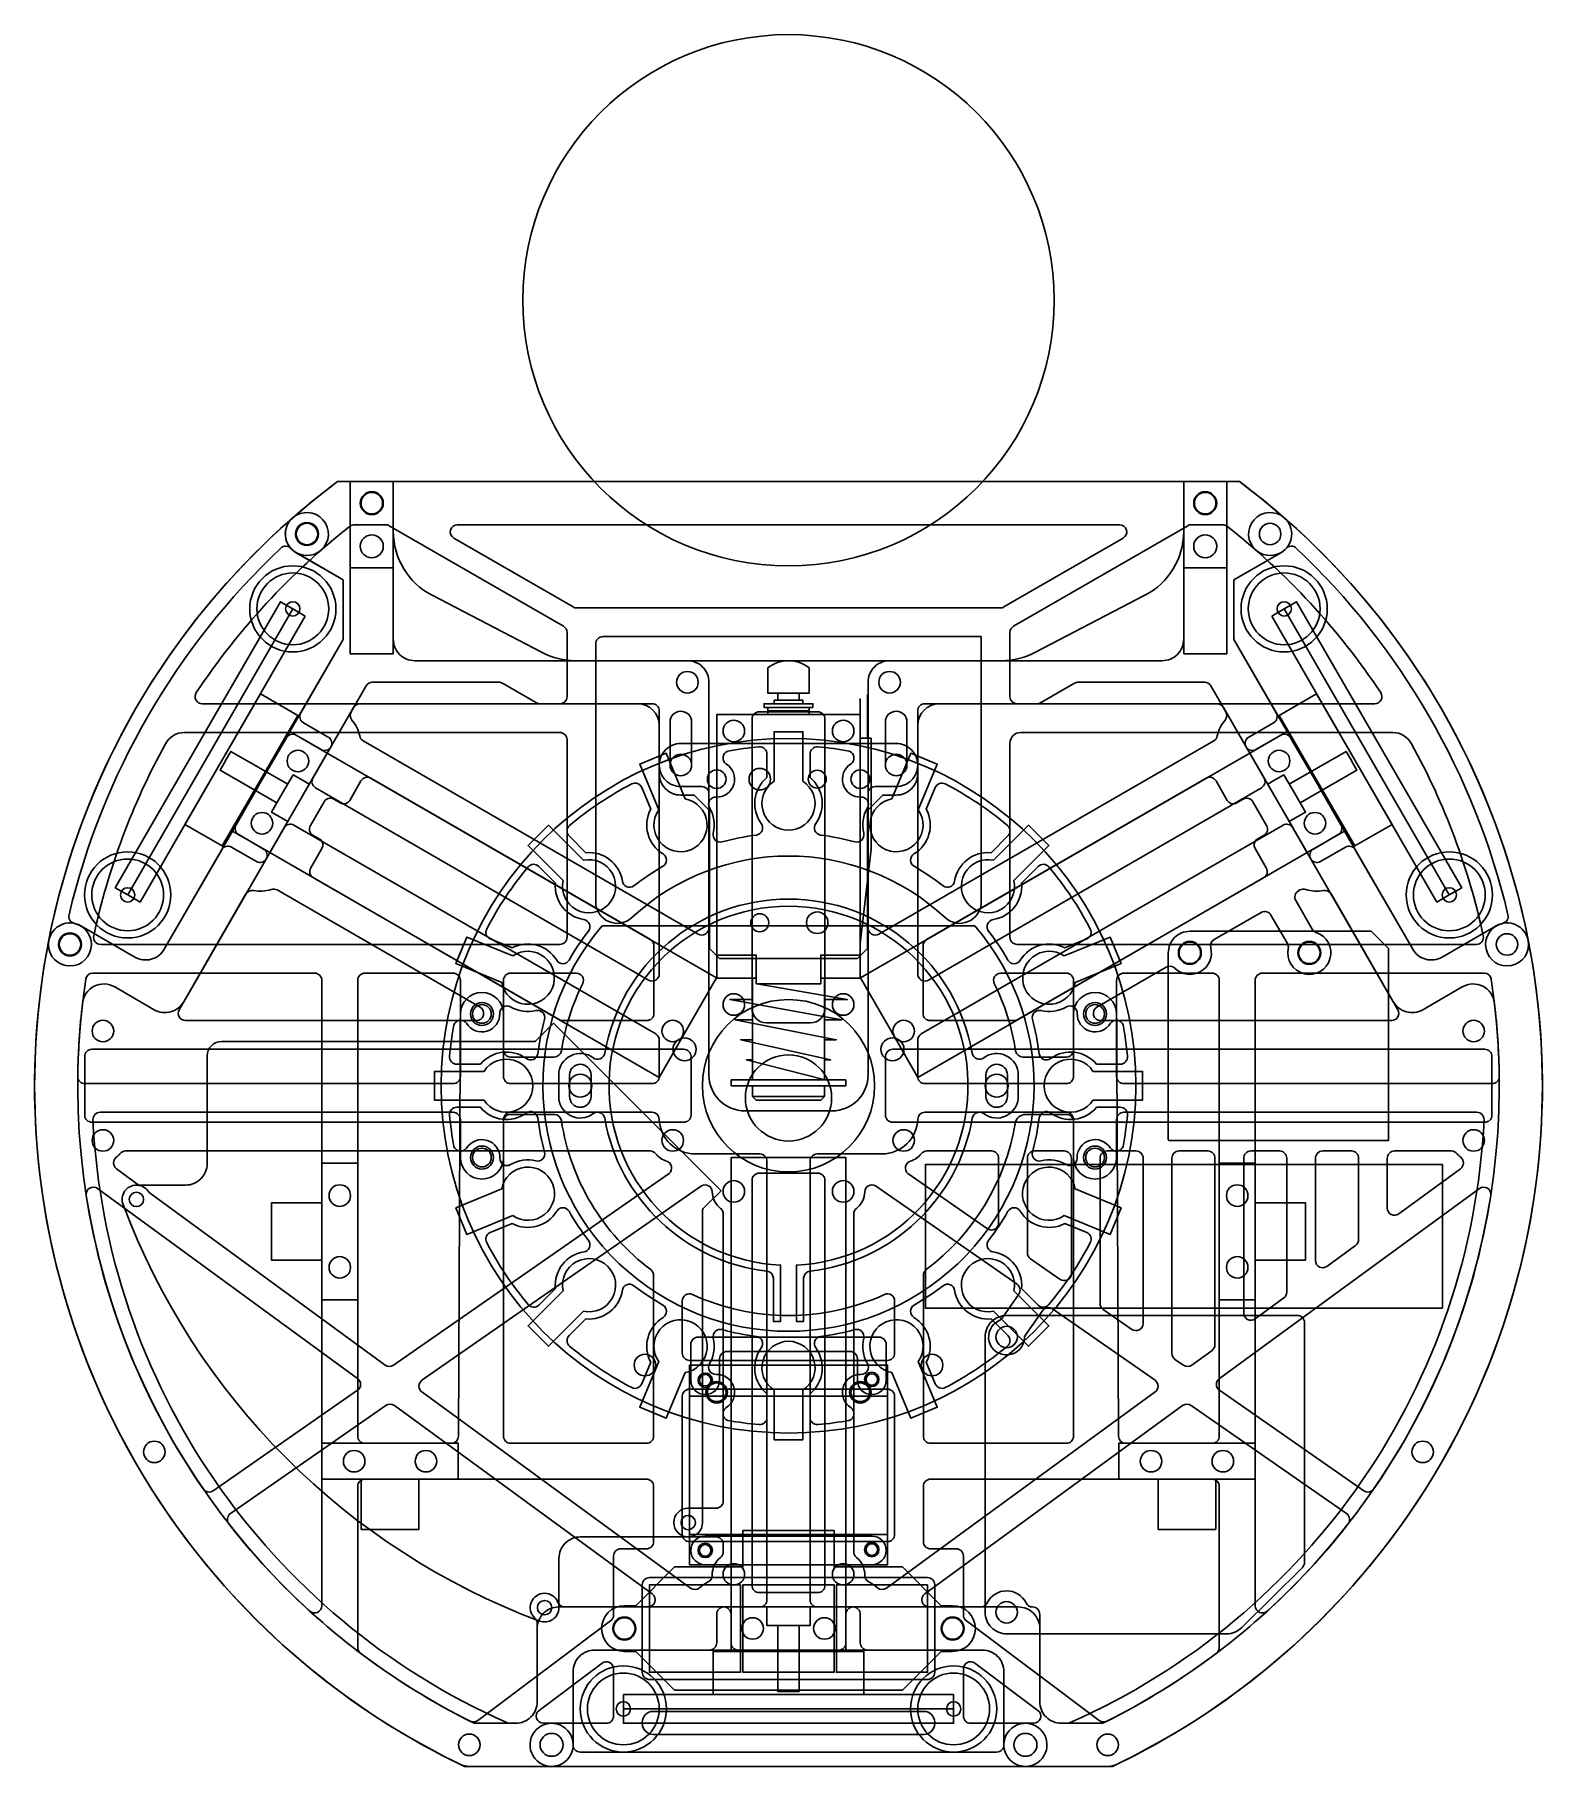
# Model space of a CAD drawing. Header units: inches. Extents: x 0 to 210, y 0 to 241.
import ezdxf

# ---------------------------------------------------------------- set-up
doc = ezdxf.new("R2010")
doc.units = ezdxf.units.IN
doc.header["$MEASUREMENT"] = 0
for name, color, linetype in [('2枚目', 6, 'Continuous'), ('3段目', 4, 'Continuous'), ('4段目', 71, 'Continuous'), ('LCD', 4, 'Continuous'), ('カバー', 6, 'Continuous'), ('カメラ', 7, 'Continuous'), ('キッカー', 2, 'Continuous'), ('スイッチ', 31, 'Continuous'), ('バッテリー', 240, 'Continuous'), ('ボール', 60, 'Continuous'), ('ボールセンサ', 30, 'Continuous'), ('モーター', 1, 'Continuous'), ('基板', 4, 'Continuous'), ('穴', 3, 'Continuous'), ('超音波センサ', 4, 'Continuous'), ('部品', 2, 'Continuous')]:
    doc.layers.add(name, color=color, linetype=linetype)

msp = doc.modelspace()

# ---------------------------------------------------------------- linework, layer by layer
for points in [[(75.3, 154, -0.120508), (70.69, 155.13), (55.35, 163.11, -0.279742), (49.96, 171.98), (49.96, 178.94), (42.19, 178.94, 0.019111), (35.94, 173.9, 0.514357), (36.42, 169.04), (42.96, 165.26), (42.96, 156.95), (37.06, 146.73, 0.414214), (37.43, 145.36), (40.89, 143.36, -0.414214), (41.26, 141.99), (41.26, 141.99, -0.414214), (39.89, 141.63), (36.43, 143.63, 0.414214), (35.06, 143.26), (31.56, 137.2), (28.06, 131.14, 0.414214), (28.43, 129.77), (31.89, 127.77, -0.414214), (32.26, 126.4), (32.26, 126.4, -0.414214), (30.89, 126.04), (27.43, 128.04, 0.414214), (26.06, 127.67), (18.06, 113.82, -0.414301), (13.96, 112.72), (6.42, 117.08, 0.514436), (1.97, 115.06, 0.340828), (59.23, 0.3, 0.113242), (60.54, 0), (72, 0, 0.414214), (75, 3), (75, 13.2, -0.414214), (78, 16.2), (94, 16.2, 0.414214), (95, 17.2), (95, 21.2, -0.414214), (96, 22.2), (96, 22.2, -0.414214), (97, 21.2), (97, 17.2, 0.414214), (98, 16.2), (112, 16.2, 0.414214), (113, 17.2), (113, 21.2, -0.414214), (114, 22.2), (114, 22.2, -0.414214), (115, 21.2), (115, 17.2, 0.414214), (116, 16.2), (132, 16.2, -0.414214), (135, 13.2), (135, 3, 0.414214), (138, 0), (149.46, 0, 0.113242), (150.77, 0.3, 0.340828), (208.03, 115.06, 0.514436), (203.58, 117.08), (196.04, 112.72, -0.414301), (191.94, 113.82), (183.94, 127.67, 0.414214), (182.57, 128.04), (179.11, 126.04, -0.414214), (177.74, 126.4), (177.74, 126.4, -0.414214), (178.11, 127.77), (181.57, 129.77, 0.414214), (181.94, 131.14), (178.44, 137.2), (174.94, 143.26, 0.414214), (173.57, 143.63), (170.11, 141.63, -0.414214), (168.74, 141.99), (168.74, 141.99, -0.414214), (169.11, 143.36), (172.57, 145.36, 0.414214), (172.94, 146.73), (167.04, 156.95), (167.04, 165.26), (173.58, 169.04, 0.514357), (174.06, 173.9, 0.019111), (167.81, 178.94), (160.04, 178.94), (160.04, 171.98, -0.279742), (154.65, 163.11), (139.31, 155.13, -0.120508), (134.7, 154)], [(87, 147), (87, 139.47, 0.414214), (90, 136.47), (92.92, 136.47, -0.414214), (93.92, 135.47), (93.92, 116.79, -0.57735), (92.42, 115.92), (45.76, 142.86, -0.213422), (45.29, 143.52, 0.125968), (44.19, 145.74, -0.317837), (44.09, 146.89), (46.17, 150.5, -0.267949), (47.03, 151), (64.65, 151, -0.131652), (65.15, 150.87), (69.88, 148.13, 0.131652), (70.38, 148), (86, 148, -0.414214)], [(123, 147), (123, 139.47, -0.414214), (120, 136.47), (117.08, 136.47, 0.414214), (116.08, 135.47), (116.08, 116.79, 0.57735), (117.58, 115.92), (164.24, 142.86, 0.213422), (164.71, 143.52, -0.125968), (165.81, 145.74, 0.317837), (165.91, 146.89), (163.83, 150.5, 0.267949), (162.97, 151), (145.35, 151, 0.131652), (144.85, 150.87), (140.12, 148.13, -0.131652), (139.62, 148), (124, 148, 0.414214)], [(100.92, 146.88, 0.414214), (99.92, 145.88), (99.92, 137.13), (99.92, 105.57, 0.414214), (101.92, 103.57), (108.08, 103.57), (108.08, 103.57, 0.414214), (110.08, 105.57), (110.08, 137.13), (110.08, 145.88, 0.414214), (109.08, 146.88)], [(42.76, 134.09), (41.67, 134.72, 0.414214), (40.31, 134.35), (38.4, 131.05, 0.414214), (38.77, 129.68), (39.85, 129.06, -0.341999), (40.02, 127.85), (38.45, 125.14, 0.414214), (38.82, 123.77), (73.04, 104.01, 0.131652), (73.54, 103.88), (85.26, 103.88, 0.414214), (86.26, 104.88), (86.26, 114.28, 0.267949), (85.76, 115.15), (46.82, 137.63, 0.414214), (45.45, 137.26), (43.89, 134.55, -0.341999)], [(167.24, 134.09), (168.33, 134.72, -0.414214), (169.69, 134.35), (171.6, 131.05, -0.414214), (171.23, 129.68), (170.15, 129.06, 0.341999), (169.98, 127.85), (171.55, 125.14, -0.414214), (171.18, 123.77), (136.96, 104.01, -0.131652), (136.46, 103.88), (124.74, 103.88, -0.414214), (123.74, 104.88), (123.74, 114.28, -0.267949), (124.24, 115.15), (163.18, 137.63, -0.414214), (164.55, 137.26), (166.11, 134.55, 0.341999)], [(33.76, 122.07), (62.04, 105.75, -0.767327), (61.54, 103.88), (20.98, 103.88, -0.57735), (20.12, 105.38), (29.43, 121.51, -0.317837), (30.48, 121.99, 0.125968), (32.95, 122.15, -0.213422)], [(157.61, 111.31), (147.96, 105.75, 0.767327), (148.46, 103.88), (189.02, 103.88, 0.57735), (189.88, 105.38), (180.57, 121.51, 0.317837), (179.52, 121.99, -0.125968), (177.05, 122.15, 0.213422), (176.24, 122.07), (176.02, 121.94, 0.414214), (175.65, 120.58), (177.95, 116.6, 0.182676), (178.49, 116.15, -2.21525), (174.6, 113.9, 0.182676), (174.48, 114.6), (172.19, 118.58, 0.414214), (170.82, 118.94), (164.28, 115.16, 0.336193), (163.81, 114.05, -0.758067), (158.81, 111.16, 0.336193)], [(6.97, 90.72), (6.97, 98.88, -0.414214), (7.97, 99.88), (90.43, 99.88, -0.414214), (91.43, 98.88), (91.43, 90.72, -0.414214), (90.43, 89.72), (7.97, 89.72, -0.414214)], [(202.97, 98.88), (202.97, 90.72, -0.414214), (201.97, 89.72), (119.51, 89.72, -0.414214), (118.51, 90.72), (118.51, 98.88, -0.414214), (119.51, 99.88), (201.97, 99.88, -0.414214)], [(15.94, 79.92), (48.82, 55.88, 0.320104), (49.99, 55.87), (88.36, 82.58, 0.597767), (88.01, 84.31, -0.154834), (86.51, 85.33, 0.231089), (85.73, 85.72), (12.66, 85.72, 0.231089), (11.87, 85.33, -0.059752), (11.37, 84.83, 0.495694), (11.4, 83.24), (14.56, 80.92, -0.224377)], [(132.7, 74.88), (121.64, 82.58, -0.597767), (121.99, 84.31, 0.154834), (123.49, 85.33, -0.231089), (124.27, 85.72), (133.27, 85.72, -0.414214), (134.27, 84.72), (134.27, 75.7, -0.60586)], [(138.27, 71.53), (138.27, 84.72, -0.414214), (139.27, 85.72), (143.4, 85.72, -0.414214), (144.4, 84.72), (144.4, 68.65, -0.60586), (142.83, 67.83), (138.7, 70.7, -0.245439)], [(148.4, 64.48), (148.4, 84.72, -0.414214), (149.4, 85.72), (153.4, 85.72, -0.414214), (154.4, 84.72), (154.4, 61.69, -0.60586), (152.83, 60.87), (148.83, 63.65, -0.245439)], [(158.4, 57.51), (158.4, 84.72, -0.414214), (159.4, 85.72), (163.4, 85.72, -0.414214), (164.4, 84.72), (164.4, 58.75, -0.239338), (163.99, 57.94), (161.18, 55.88, -0.320104), (160.01, 55.87), (158.83, 56.69, -0.245439)], [(168.4, 63.13), (168.4, 84.72, -0.414214), (169.4, 85.72), (173.4, 85.72, -0.414214), (174.4, 84.72), (174.4, 66.06, -0.239338), (173.99, 65.25), (169.99, 62.33, -0.613764)], [(178.4, 70.44), (178.4, 84.72, -0.414214), (179.4, 85.72), (183.4, 85.72, -0.414214), (184.4, 84.72), (184.4, 73.37, -0.239338), (183.99, 72.56), (179.99, 69.64, -0.613764)], [(99.92, 81.62), (99.92, 25.2, 0.414214), (100.92, 24.2), (109.08, 24.2, 0.414214), (110.08, 25.2), (110.08, 81.62, 0.414214), (109.08, 82.62), (100.92, 82.62, 0.414214)], [(7.19, 79.51, 0.112515), (23.47, 38.64, 0.415644), (24.87, 38.39), (44.97, 52.38, 0.515032), (44.99, 54), (8.77, 80.48, 0.668446)], [(95.92, 30.96), (95.92, 29.89, -0.231089), (95.53, 29.1, 0.240354), (94.38, 26.63, -0.296977), (93.82, 25.7, 0.073277), (92.61, 24.88, -0.35793), (91.35, 24.81), (53.94, 52.15, -0.515032), (53.95, 53.78), (92.88, 80.87, -0.571229), (94.38, 80.02, 0.226248), (95.53, 77.71, -0.231089), (95.92, 76.92), (95.92, 36.96, -0.414214), (94.92, 35.96), (91.03, 35.96, 1), (91.03, 31.96), (94.92, 31.96, -0.414214)], [(141.76, 63.72), (156.05, 53.78, -0.515032), (156.06, 52.15), (118.65, 24.81, -0.35793), (117.39, 24.88, 0.073277), (116.18, 25.7, -0.296977), (115.62, 26.63, 0.240354), (114.46, 29.1, -0.231089), (114.08, 29.89), (114.08, 76.92, -0.231089), (114.46, 77.71, 0.226248), (115.62, 80.02, -0.571229), (117.12, 80.87), (136.83, 67.15, -0.414214), (137.08, 65.76), (134.76, 62.43, -0.136106), (134.35, 62.09, 1.767592), (137.87, 59.64, -0.136106), (138.05, 60.15), (140.36, 63.47, -0.414214)], [(202.81, 79.51, -0.112515), (186.53, 38.64, -0.415644), (185.13, 38.39), (165.03, 52.38, -0.515032), (165.01, 54), (201.23, 80.48, -0.668446)]]:
    msp.add_lwpolyline(points, format="xyb", close=True)
for points in [[(198.6, 83.24), (189.99, 76.94, -0.613764), (188.4, 77.75), (188.4, 84.72, -0.414214), (189.4, 85.72), (197.34, 85.72, -0.231089), (198.13, 85.33, 0.059752), (198.63, 84.83, -0.495694), (198.6, 83.24), (198.6, 83.24)], [(45.04, 16.02, 0.048184), (61.23, 6), (67, 6, 0.414214), (70, 9), (70, 19.91, 0.209851), (69.68, 20.64, -1.259627), (72.89, 22.84, 0.309606), (73.83, 22.2), (85.44, 22.2, 0.725473), (86.03, 24.01), (50.1, 50.27, 0.320104), (48.93, 50.28), (27.27, 35.2, 0.43078), (27.05, 33.76, 0.064077), (45.04, 16.02)], [(164.96, 16.02, -0.048184), (148.77, 6), (143, 6, -0.414214), (140, 9), (140, 21.2, 0.414214), (139, 22.2), (138.98, 22.2, -0.287769), (138.08, 22.76, 0.627503), (132.68, 22.76, -0.287769), (131.77, 22.2), (124.56, 22.2, -0.725473), (123.97, 24.01), (159.9, 50.27, -0.320104), (161.07, 50.28), (182.73, 35.2, -0.43078), (182.95, 33.76, -0.064077), (164.96, 16.02)]]:
    msp.add_lwpolyline(points, format="xyb")
msp.add_circle((105, 93.1), 6)
at = {"layer": '2枚目'}
for points in [[(208.03, 115.06, -0.340828), (150.77, 0.3, -0.113242), (149.46, 0), (138, 0, -0.414214), (135, 3), (135, 13.2, 0.414214), (132, 16.2), (78, 16.2, 0.414214), (75, 13.2), (75, 3, -0.414214), (72, 0), (60.54, 0, -0.113242), (59.23, 0.3, -0.340828), (1.97, 115.06, -0.514436), (6.42, 117.08), (13.96, 112.72, 0.414214), (18.06, 113.82), (27.56, 130.27), (31.56, 137.2), (35.56, 144.13), (42.96, 156.95), (42.96, 165.26), (36.42, 169.05, -0.513963), (35.95, 173.9, -0.019084), (42.19, 178.94), (49.96, 178.94), (49.96, 157, 0.414214), (52.96, 154), (90.92, 154, -0.414214), (93.92, 151), (93.92, 96.3, 0.414214), (98.92, 91.3), (105, 91.3), (111.08, 91.3, 0.414214), (116.08, 96.3), (116.08, 151, -0.414214), (119.08, 154), (157.04, 154, 0.414214), (160.04, 157), (160.04, 178.94), (167.81, 178.94, -0.019111), (174.06, 173.9, -0.514357), (173.58, 169.04), (167.04, 165.26), (167.04, 156.95), (174.44, 144.13), (178.44, 137.2), (182.44, 130.27), (191.94, 113.82, 0.414214), (196.04, 112.72), (203.58, 117.08, -0.514436)], [(84, 148), (45.3, 148, 0.267949), (44.43, 147.5), (38.76, 137.66, 0.414214), (39.12, 136.3), (85.5, 109.52, 0.57735), (87, 110.39), (87, 145, 0.414213)], [(126, 148), (164.7, 148, -0.267949), (165.57, 147.5), (171.24, 137.66, -0.414214), (170.88, 136.3), (124.5, 109.52, -0.57735), (123, 110.39), (123, 145, -0.414213)], [(59.3, 104.8), (59.3, 96.1, -0.414214), (58.3, 95.1), (7.01, 95.1, -0.418097), (6.01, 96.11, -0.025848), (6.67, 106.32, -0.539114), (11.15, 108.57), (16.66, 105.39, 0.414214), (20.76, 106.49), (34.76, 130.73, -0.414214), (36.12, 131.1), (86.5, 102.01, -0.267949), (87, 101.15), (87, 96.1, -0.414214), (86, 95.1), (66.3, 95.1, -0.414214), (65.3, 96.1), (65.3, 104.8, 1)], [(150.7, 104.8), (150.7, 96.1, 0.414214), (151.7, 95.1), (202.99, 95.1, 0.418097), (203.99, 96.11, 0.025848), (203.33, 106.32, 0.539114), (198.85, 108.57), (193.34, 105.39, -0.414214), (189.24, 106.49), (175.24, 130.73, 0.414214), (173.88, 131.1), (123.5, 102.01, 0.267949), (123, 101.15), (123, 96.1, 0.414214), (124, 95.1), (143.7, 95.1, 0.414214), (144.7, 96.1), (144.7, 104.8, -1)], [(59.3, 84.8, 0.999907), (65.3, 84.8), (65.3, 90.1, -0.414214), (66.3, 91.1), (86, 91.1, -0.404363), (87, 90.13, 0.404363), (92, 85.3), (101, 85.3, -0.414214), (102, 84.3), (102, 23.2, -0.414214), (101, 22.2), (73, 22.2, 0.414214), (70, 19.2), (70, 9, -0.414214), (67, 6), (66.18, 6, -0.104464), (65.77, 6.09, -0.28362), (8.12, 90.05, -0.42864), (9.12, 91.1), (58.3, 91.1, -0.414214), (59.3, 90.1)], [(150.7, 84.8, -0.999907), (144.7, 84.8), (144.7, 90.1, 0.414214), (143.7, 91.1), (124, 91.1, 0.404363), (123, 90.13, -0.404363), (118, 85.3), (109, 85.3, 0.414214), (108, 84.3), (108, 23.2, 0.414214), (109, 22.2), (137, 22.2, -0.414214), (140, 19.2), (140, 9, 0.414214), (143, 6), (143.82, 6, 0.104464), (144.23, 6.09, 0.28362), (201.88, 90.05, 0.42864), (200.88, 91.1), (151.7, 91.1, 0.414214), (150.7, 90.1)]]:
    msp.add_lwpolyline(points, format="xyb", close=True, dxfattribs=at)
for points in [[(168.74, 141.99), (168.74, 141.99)], [(32.26, 126.4), (32.26, 126.4)], [(177.74, 126.4), (177.74, 126.4)], [(178.11, 127.77), (178.11, 127.77)]]:
    msp.add_lwpolyline(points, close=True, dxfattribs=at)
msp.add_arc((62.3, 84.8), 3, 359.9893, 0.0107, dxfattribs=at)
at = {"layer": '3段目'}
for centre in [(85, 55.89), (125, 55.89), (95, 52.1), (115, 52.1), (82.14, 19.2), (127.86, 19.2)]:
    msp.add_circle(centre, 1.5, dxfattribs=at)
at = {"layer": '4段目'}
for points in [[(150.15, 0), (150.15, 0, 0.564574), (167.81, 178.94), (42.19, 178.94, 0.564574), (59.85, 0), (150.15, 0)], [(118.78, 31.3, 0.414214), (119.78, 32.3), (119.78, 51.54, 0.414214), (118.78, 52.54)], [(70.27, 7.8, 0.720793), (70.87, 6), (79.63, 6, 0.414214), (80.63, 7), (80.63, 13.57, 0.618004), (79.03, 14.37), (70.27, 7.8)], [(139.73, 7.8, -0.720793), (139.13, 6), (130.37, 6, -0.414214), (129.37, 7), (129.37, 13.57, -0.618004), (130.97, 14.37), (139.73, 7.8)]]:
    msp.add_lwpolyline(points, format="xyb", dxfattribs=at)
for points in [[(73.15, 148), (23.35, 148, -0.598353), (22.52, 149.55, -0.080199), (43.94, 172.73, -0.167709), (44.56, 172.94), (48.89, 172.94, -0.131652), (49.39, 172.8), (73.65, 158.79, -0.267949), (74.15, 157.93), (74.15, 149, -0.414214)], [(151.61, 171.07), (135.01, 161.48, -0.131652), (134.51, 161.35), (75.49, 161.35, -0.131652), (74.99, 161.48), (58.39, 171.07, -0.767327), (58.89, 172.94), (151.11, 172.94, -0.767327)], [(136.85, 148), (186.65, 148, 0.598353), (187.48, 149.55, 0.080199), (166.06, 172.73, 0.167709), (165.44, 172.94), (161.11, 172.94, 0.131652), (160.61, 172.8), (136.35, 158.79, 0.267949), (135.85, 157.93), (135.85, 149, 0.414214)], [(131.85, 157.35), (79.15, 157.35, 0.414214), (78.15, 156.35), (78.15, 120.42, 0.655294), (83.2, 118.22, -0.39337), (126.8, 118.22, 0.655294), (131.85, 120.42)], [(74.15, 143), (74.15, 115.48, -0.414214), (73.15, 114.48), (9.21, 114.48, -0.477956), (8.23, 115.69, -0.072488), (18.22, 142.44, -0.273723), (20.85, 144), (73.15, 144, -0.414214)], [(135.85, 142.5), (135.85, 115.48, 0.414214), (136.85, 114.48), (200.79, 114.48, 0.477956), (201.77, 115.69, 0.072488), (191.78, 142.44, 0.273723), (189.15, 144), (137.35, 144, 0.414214)], [(40, 109.48), (40, 22.36, -0.65149), (38.33, 21.62, -0.250629), (7.12, 109.63, -0.370824), (8.11, 110.48), (39, 110.48, -0.414214)], [(45, 46), (45, 109.48, -0.414214), (46, 110.48), (58.3, 110.48, -0.414214), (59.3, 109.48), (59.04, 46, -0.413018), (58.04, 45), (46, 45, -0.414214)], [(72.38, 98.8), (66.3, 98.8, -0.414214), (65.3, 99.8), (65.3, 109.48, -0.414214), (66.3, 110.48), (75.45, 110.48, -0.556688), (76.34, 109.04, 0.077393), (73.37, 99.65, -0.370334)], [(137.62, 98.8), (143.7, 98.8, 0.414214), (144.7, 99.8), (144.7, 109.48, 0.414214), (143.7, 110.48), (134.55, 110.48, 0.556688), (133.66, 109.04, -0.077393), (136.63, 99.65, 0.370334)], [(165, 46), (165, 109.48, 0.414214), (164, 110.48), (151.7, 110.48, 0.414214), (150.7, 109.48), (150.96, 46, 0.413018), (151.96, 45), (164, 45, 0.414214)], [(170, 109.48), (170, 22.36, 0.65149), (171.67, 21.62, 0.250629), (202.88, 109.63, 0.370824), (201.89, 110.48), (171, 110.48, 0.414214)], [(73.37, 89.95, 0.196409), (85.81, 69.19, -0.236218), (86.21, 68.39), (86.21, 46, -0.414214), (85.21, 45), (66.3, 45, -0.414214), (65.3, 46), (65.3, 89.8, -0.414214), (66.3, 90.8), (72.38, 90.8, -0.370334)], [(136.57, 89.55, -0.193081), (124.19, 69.19, 0.236218), (123.79, 68.39), (123.79, 46, 0.414214), (124.79, 45), (143.7, 45, 0.414214), (144.7, 46), (144.7, 89.8, 0.414214), (143.7, 90.8), (138.05, 90.8, 0.366693)], [(105, 62.8, -0.108154), (91.63, 65.72, 0.546867), (90.21, 64.82), (90.21, 57.54, 0.414214), (91.21, 56.54), (105, 56.54), (118.78, 56.54, 0.414214), (119.78, 57.54), (119.78, 64.82, 0.546867), (118.37, 65.72, -0.108154)], [(105, 31.3), (91.21, 31.3, -0.414214), (90.21, 32.3), (90.21, 51.54, -0.414214), (91.21, 52.54), (105, 52.54), (118.78, 52.54, -0.414214), (119.78, 51.54), (119.78, 32.3, -0.414214), (118.78, 31.3)], [(61.71, 6.38), (80.23, 20.27, 0.236091), (80.63, 21.07), (80.63, 29.3, -0.414214), (81.63, 30.3), (85.21, 30.3, 0.414214), (86.21, 31.3), (86.21, 39, 0.414214), (85.21, 40), (46, 40, 0.414214), (45, 39), (45, 16.55, 0.235394), (45.4, 15.75, 0.045448), (60.66, 6.28, 0.284256)], [(148.29, 6.38), (129.77, 20.27, -0.236091), (129.37, 21.07), (129.37, 29.3, 0.414214), (128.37, 30.3), (124.79, 30.3, -0.414214), (123.79, 31.3), (123.79, 39, -0.414214), (124.79, 40), (164, 40, -0.414214), (165, 39), (165, 16.55, -0.235394), (164.6, 15.75, -0.045448), (149.34, 6.28, -0.284256)], [(105, 26.3), (85.63, 26.3, 0.414214), (84.63, 25.3), (84.63, 13.1, 0.414214), (85.63, 12.1), (105, 12.1), (124.37, 12.1, 0.414214), (125.37, 13.1), (125.37, 25.3, 0.414214), (124.37, 26.3)], [(86.13, 7.65), (123.87, 7.65, -0.414214), (125.37, 6.15), (125.37, 5.95, -0.414214), (123.87, 4.45), (86.13, 4.45, -0.414214), (84.63, 5.95), (84.63, 6.15, -0.414214)]]:
    msp.add_lwpolyline(points, format="xyb", close=True, dxfattribs=at)
for centre, radius in [((46.96, 175.94), 1.5), ((163.04, 175.94), 1.5), ((37.93, 171.64), 1.5), ((172.08, 171.64), 1.5), ((4.92, 114.48), 1.5), ((205.08, 114.48), 1.5), ((62.3, 104.8), 1.6), ((105, 94.8), 12), ((147.7, 104.8), 1.6), ((90.52, 99.88), 1.6), ((119.48, 99.88), 1.6), ((76, 94.8), 1.6), ((134, 94.8), 1.6), ((62.3, 84.8), 1.6), ((147.7, 84.8), 1.6), ((42.5, 79.5), 1.5), ((167.5, 79.5), 1.5), ((42.5, 69.5), 1.5), ((167.5, 69.5), 1.5), ((85, 55.89), 1.5), ((125, 55.89), 1.5), ((93.4, 53.78), 1), ((116.6, 53.89), 1), ((16.67, 43.8), 1.5), ((44.5, 42.5), 1.5), ((54.5, 42.5), 1.5), ((155.5, 42.5), 1.5), ((165.5, 42.5), 1.5), ((193.33, 43.8), 1.5), ((93.4, 30.08), 1), ((116.6, 30.19), 1), ((82.14, 19.2), 1.5), ((127.86, 19.2), 1.5), ((60.54, 3), 1.5), ((149.46, 3), 1.5)]:
    msp.add_circle(centre, radius, dxfattribs=at)
at = {"layer": 'LCD'}
for points in [[(91.2, 55.89), (118.79, 55.89), (118.79, 28.09), (91.2, 28.09)], [(91.21, 32.3), (91.21, 51.54), (118.78, 51.54), (118.78, 32.3)]]:
    msp.add_lwpolyline(points, close=True, dxfattribs=at)
for centre in [(93.4, 53.78), (116.6, 53.89), (93.4, 30.08), (116.6, 30.19)]:
    msp.add_circle(centre, 1, dxfattribs=at)
at = {"layer": 'カバー'}
for points in [[(4.79, 118.62, -0.146169), (34.28, 169.68, -0.419969), (35.7, 169.63, 2.38113), (35.95, 173.9, 0.166257), (1.97, 115.06, 2.38113), (5.55, 117.41, -0.419969)], [(205.21, 118.62, 0.146169), (175.72, 169.68, 0.419969), (174.3, 169.63, -2.38113), (174.05, 173.9, -0.166257), (208.03, 115.06, -2.38113), (204.45, 117.41, 0.419969)], [(105, 57.78), (96.4, 57.78, 0.414214), (95.4, 56.78), (95.4, 53.78, -1), (91.4, 53.78), (91.4, 58.78, -0.414214), (92.4, 59.78), (105, 59.78), (117.6, 59.78, -0.414214), (118.6, 58.78), (118.6, 53.78, -1), (114.6, 53.78), (114.6, 56.78, 0.414214), (113.6, 57.78)], [(105, 32.08), (116.6, 32.08, -1), (116.6, 28.08), (105, 28.08), (93.4, 28.08, -1), (93.4, 32.08)], [(76, 2), (134, 2, 0.414214), (135, 3, -2.414214), (138, 0), (72, 0, -2.414214), (75, 3, 0.414214)]]:
    msp.add_lwpolyline(points, format="xyb", close=True, dxfattribs=at)
for centre in [(93.4, 53.78), (116.6, 53.89), (93.4, 30.08), (116.6, 30.19)]:
    msp.add_circle(centre, 0.8, dxfattribs=at)
at = {"layer": 'カメラ'}
msp.add_line((102.9, 67.98), (102.9, 61.98), dxfattribs=at)
for points in [[(77.81, 98.69, 0.619201), (73, 96.3), (73, 93.3, 0.619201), (77.81, 90.91, -0.560348), (79.4, 90.28, 0.331688), (102.02, 68.97, -0.380901), (102.9, 67.98), (102.9, 61.98), (103.9, 61.98), (103.9, 69.82, -45.443544), (106.1, 69.82), (106.1, 61.98), (107.1, 61.98), (107.1, 67.98, -0.380901), (107.98, 68.97, 0.331688), (130.6, 90.28, -0.560348), (132.19, 90.91, 0.619201), (137, 93.3), (137, 96.3, 0.619201), (132.19, 98.69, -0.560348), (130.6, 99.32, 0.838991), (79.4, 99.32, -0.560348)], [(76, 91.8), (76, 91.8, 0.414214), (77.5, 93.3), (77.5, 96.3, 0.414214), (76, 97.8), (76, 97.8, 0.414214), (74.5, 96.3), (74.5, 93.3, 0.414214)], [(134, 91.8), (134, 91.8, -0.414214), (132.5, 93.3), (132.5, 96.3, -0.414214), (134, 97.8), (134, 97.8, -0.414214), (135.5, 96.3), (135.5, 93.3, -0.414214)]]:
    msp.add_lwpolyline(points, format="xyb", close=True, dxfattribs=at)
at = {"layer": 'キッカー', "ltscale": 0.5}
for p, q in [((108.41, 148), (101.59, 148)), ((103.5, 148.5), (103.5, 149.5)), ((106.5, 148.5), (106.5, 149.5)), ((115, 148.73), (115, 146.5)), ((116, 149.31), (116, 143.2)), ((107.9, 146.5), (107.9, 147)), ((110, 109.8), (110, 95.6)), ((100, 93.3), (100, 94.8))]:
    msp.add_line(p, q, dxfattribs=at)
msp.add_lwpolyline([(107.9, 149.5), (102.1, 149.5), (102.1, 153, -0.344828), (107.9, 153)], format="xyb", close=True, dxfattribs=at)
for points in [[(108.41, 147.5), (108.41, 148), (101.59, 148), (101.59, 147.5)], [(113, 95.6), (97, 95.6), (97, 94.8), (113, 94.8)]]:
    msp.add_lwpolyline(points, close=True, dxfattribs=at)
for points in [[(102.1, 146.5), (102.1, 147), (102.1, 147.5)], [(107.9, 147.5), (107.9, 147), (102.1, 147)], [(107, 148), (107, 148.5), (103, 148.5), (103, 148)], [(100.5, 109.8), (95, 109.8), (95, 146.5), (115, 146.5), (115, 109.8), (109.5, 109.8)], [(115, 143.2), (116.5, 143.2), (116.5, 127.77), (115, 114.6)], [(95, 113), (100.5, 113), (100.5, 109), (109.5, 109), (109.5, 113), (115, 113)], [(100, 105.6), (100, 109.8), (100, 95.6)]]:
    msp.add_lwpolyline(points, dxfattribs=at)
at = {"layer": 'キッカー'}
msp.add_lwpolyline([(120, 135.28, 0.414214), (123, 138.28), (123, 139.47, 0.414214), (120, 142.47), (90, 142.47, 0.414214), (87, 139.47), (87, 138.28, 0.414214), (90, 135.28), (91.88, 135.28), (94, 133.15), (94, 113.92), (95.41, 112.5), (114.59, 112.5), (116, 113.92), (116, 133.15), (118.12, 135.28)], format="xyb", close=True, dxfattribs=at)
for points in [[(113.18, 106.8), (110, 106.8), (113.18, 106.8), (100.58, 109)], [(110, 104), (112.41, 104), (96.82, 106.8), (100, 106.8)], [(110, 101.2), (111.64, 101.2), (97.59, 104), (100, 104)], [(110, 98.4), (110.87, 98.4), (98.36, 101.2), (100, 101.2)], [(110.1, 95.6), (99.13, 98.4), (100, 98.4), (99.13, 98.4)], [(110, 94.8), (110, 93.3), (100, 93.3), (100.5, 92.8), (109.5, 92.8), (110, 93.3)]]:
    msp.add_lwpolyline(points, dxfattribs=at)
for centre in [(90, 139.47), (120, 139.47), (101, 137.5), (109, 117.5)]:
    msp.add_circle(centre, 1.5, dxfattribs=at)
at = {"layer": 'キッカー', "ltscale": 0.5}
for centre in [(109, 137.5), (101, 117.5)]:
    msp.add_circle(centre, 1.25, dxfattribs=at)
at = {"layer": 'スイッチ'}
msp.add_lwpolyline([(98.65, 32.85), (98.65, 27.77), (89.12, 27.77), (83.73, 22.37), (82.14, 22.37, 1), (82.14, 16.02), (83.73, 16.02), (89.12, 10.63), (120.88, 10.63), (126.27, 16.02), (127.86, 16.02, 1), (127.86, 22.37), (126.27, 22.37), (120.88, 27.77), (111.35, 27.77), (111.35, 32.85)], format="xyb", close=True, dxfattribs=at)
at = {"layer": 'スイッチ', "linetype": 'Continuous'}
for points in [[(98.33, 25.3), (98.33, 13.1), (85.63, 13.1), (85.63, 25.3)], [(111.35, 25.3), (111.35, 13.1), (98.65, 13.1), (98.65, 25.3)], [(124.37, 25.3), (124.37, 13.1), (111.67, 13.1), (111.67, 25.3)]]:
    msp.add_lwpolyline(points, close=True, dxfattribs=at)
for centre in [(82.14, 19.2), (127.86, 19.2)]:
    msp.add_circle(centre, 1.5, dxfattribs=at)
at = {"layer": 'バッテリー'}
msp.add_lwpolyline([(196.07, 83.82), (124.07, 83.82), (124.07, 63.82), (196.07, 63.82)], close=True, dxfattribs=at)
at = {"layer": 'ボール'}
msp.add_circle((105, 204.2), 37, dxfattribs=at)
at = {"layer": 'ボールセンサ'}
for points in [[(107, 137.21), (107, 144.1), (103, 144.1), (103, 137.21, 3.406438)], [(86.92, 133.21), (84.28, 139.59), (87.98, 141.12), (90.62, 134.74, -3.406438)], [(96.29, 139.64, -0.774858), (94.91, 135, 0.593445), (94.01, 133.5, -0.19651), (94.53, 129.98, 0.57193), (95.76, 128.77, -0.034617), (100.54, 129.72, 0.57193), (101.21, 131.31, -0.397368), (102, 137.71), (102, 141, 0.439742), (100.91, 142, 0.023367), (96.53, 141.41, 0.58577)], [(113.71, 139.64, 0.774858), (115.09, 135, -0.593445), (115.99, 133.5, 0.19651), (115.47, 129.98, -0.57193), (114.24, 128.77, 0.034617), (109.46, 129.72, -0.57193), (108.79, 131.31, 0.397368), (108, 137.71), (108, 141, -0.439742), (109.09, 142, -0.023367), (113.47, 141.41, -0.58577)], [(123.08, 133.21), (125.72, 139.59), (122.02, 141.12), (119.38, 134.74, 3.406438)], [(87.53, 127.08, -0.397368), (85.81, 133.3), (84.55, 136.33, 0.439742), (83.16, 136.84, 0.055053), (74.52, 131.06, 0.439742), (74.45, 129.59), (76.78, 127.26, -0.397368), (81.86, 123.29, 0.57193), (83.46, 122.65, -0.034627), (87.51, 125.36, 0.57193)], [(122.47, 127.08, 0.397368), (124.19, 133.3), (125.45, 136.33, -0.439742), (126.84, 136.84, -0.055053), (135.48, 131.06, -0.439742), (135.55, 129.59), (133.22, 127.26, 0.397368), (128.14, 123.29, -0.57193), (126.54, 122.65, 0.034627), (122.49, 125.36, -0.57193)], [(73.6, 123.37), (68.72, 128.25), (71.55, 131.08), (76.43, 126.2, -3.406438)], [(133.57, 126.2), (138.45, 131.08), (141.28, 128.25), (136.4, 123.37, -3.406438)], [(72.72, 112.27, 0.397368), (66.5, 113.99), (63.46, 115.25, -0.439742), (62.96, 116.63, -0.055053), (68.74, 125.28, -0.439742), (70.21, 125.35), (72.54, 123.02, 0.397368), (76.51, 117.94, -0.57193), (77.15, 116.34, 0.034627), (74.44, 112.29, -0.57193)], [(137.28, 112.27, -0.397368), (143.5, 113.99), (146.54, 115.25, 0.439742), (147.04, 116.63, 0.055053), (141.26, 125.28, 0.439742), (139.79, 125.35), (137.46, 123.02, -0.397368), (133.49, 117.94, 0.57193), (132.85, 116.34, -0.034627), (135.56, 112.29, 0.57193)], [(130.94, 117.09), (79.06, 117.09, 2.177739)], [(66.59, 112.87), (60.21, 115.51), (58.68, 111.82), (65.06, 109.18, 3.406438)], [(143.41, 112.87), (149.79, 115.51), (151.32, 111.82), (144.94, 109.18, -3.406438)], [(60.15, 103.51, 0.774858), (64.79, 104.89, -0.593445), (66.3, 105.79, 0.19651), (69.82, 105.27, -0.57193), (71.03, 104.04, 0.034617), (70.08, 99.26, -0.57193), (68.49, 98.58, 0.397368), (62.09, 97.8), (58.8, 97.8, -0.439742), (57.8, 98.89, -0.023367), (58.39, 103.27, -0.58577)], [(149.85, 103.51, -0.774858), (145.21, 104.89, 0.593445), (143.7, 105.79, -0.19651), (140.18, 105.27, 0.57193), (138.97, 104.04, -0.034617), (139.92, 99.26, 0.57193), (141.51, 98.58, -0.397368), (147.91, 97.8), (151.2, 97.8, 0.439742), (152.2, 98.89, 0.023367), (151.61, 103.27, 0.58577)], [(62.59, 96.8), (55.69, 96.8), (55.69, 92.8), (62.59, 92.8, 3.406438)], [(147.41, 92.8), (154.31, 92.8), (154.31, 96.8), (147.41, 96.8, 3.406438)], [(60.15, 86.09, -0.774858), (64.79, 84.7, 0.593445), (66.3, 83.81, -0.19651), (69.82, 84.33, 0.57193), (71.03, 85.56, -0.034617), (70.08, 90.33, 0.57193), (68.49, 91.01, -0.397368), (62.09, 91.8), (58.8, 91.8, 0.439742), (57.8, 90.71, 0.023367), (58.39, 86.33, 0.58577)], [(149.85, 86.09, 0.774858), (145.21, 84.7, -0.593445), (143.7, 83.81, 0.19651), (140.18, 84.33, -0.57193), (138.97, 85.56, 0.034617), (139.92, 90.33, -0.57193), (141.51, 91.01, 0.397368), (147.91, 91.8), (151.2, 91.8, -0.439742), (152.2, 90.71, -0.023367), (151.61, 86.33, -0.58577)], [(66.59, 76.72), (60.21, 74.08), (58.68, 77.78), (65.06, 80.42, -3.406438)], [(143.41, 76.72), (149.79, 74.08), (151.32, 77.78), (144.94, 80.42, 3.406438)], [(72.72, 77.33, -0.397368), (66.5, 75.61), (63.46, 74.35, 0.439742), (62.96, 72.96, 0.055053), (68.74, 64.32, 0.439742), (70.21, 64.25), (72.54, 66.58, -0.397368), (76.51, 71.66, 0.57193), (77.15, 73.26, -0.034627), (74.44, 77.31, 0.57193)], [(137.28, 77.33, 0.397368), (143.5, 75.61), (146.54, 74.35, -0.439742), (147.04, 72.96, -0.055053), (141.26, 64.32, -0.439742), (139.79, 64.25), (137.46, 66.58, 0.397368), (133.49, 71.66, -0.57193), (132.85, 73.26, 0.034627), (135.56, 77.31, -0.57193)], [(76.43, 63.4), (71.55, 58.52), (68.72, 61.35), (73.6, 66.23, -3.406438)], [(136.4, 66.23), (141.28, 61.35), (138.45, 58.52), (133.57, 63.4, -3.406438)], [(87.53, 62.52, 0.397368), (85.81, 56.3), (84.55, 53.26, -0.439742), (83.16, 52.76, -0.055053), (74.52, 58.54, -0.439742), (74.45, 60.01), (76.78, 62.33, 0.397368), (81.86, 66.31, -0.57193), (83.46, 66.95, 0.034627), (87.51, 64.24, -0.57193)], [(122.47, 62.52, -0.397368), (124.19, 56.3), (125.45, 53.26, 0.439742), (126.84, 52.76, 0.055053), (135.48, 58.54, 0.439742), (135.55, 60.01), (133.22, 62.33, -0.397368), (128.14, 66.31, 0.57193), (126.54, 66.95, -0.034627), (122.49, 64.24, 0.57193)], [(86.92, 56.39), (84.28, 50.01), (87.98, 48.48), (90.62, 54.85, 3.406438)], [(96.29, 49.95, 0.774858), (94.91, 54.59, -0.593445), (94.01, 56.1, 0.19651), (94.53, 59.62, -0.57193), (95.76, 60.83, 0.034617), (100.54, 59.88, -0.57193), (101.21, 58.29, 0.397368), (102, 51.89), (102, 48.6, -0.439742), (100.91, 47.6, -0.023367), (96.53, 48.19, -0.58577)], [(113.71, 49.95, -0.774858), (115.09, 54.59, 0.593445), (115.99, 56.1, -0.19651), (115.47, 59.62, 0.57193), (114.24, 60.83, -0.034617), (109.46, 59.88, 0.57193), (108.79, 58.29, -0.397368), (108, 51.89), (108, 48.6, 0.439742), (109.09, 47.6, 0.023367), (113.47, 48.19, 0.58577)], [(123.08, 56.39), (125.72, 50.01), (122.02, 48.48), (119.38, 54.86, -3.406438)], [(103, 52.39), (103, 45.49), (107, 45.49), (107, 52.39, 3.406438)]]:
    msp.add_lwpolyline(points, format="xyb", close=True, dxfattribs=at)
for centre, radius in [((105, 94.8), 48.38), ((95, 137.5), 1.3), ((115, 137.5), 1.3), ((62.3, 104.8), 1.3), ((147.7, 104.8), 1.3), ((62.3, 84.8), 1.3), ((147.7, 84.8), 1.3), ((95, 52.1), 1.3), ((115, 52.1), 1.3)]:
    msp.add_circle(centre, radius, dxfattribs=at)
at = {"layer": 'モーター', "color": 4}
for p, q in [((37.69, 160.22), (14.69, 120.38)), ((35.96, 161.22), (37.69, 160.22)), ((174.04, 161.22), (172.31, 160.22)), ((172.31, 160.22), (195.31, 120.38)), ((12.96, 121.38), (14.69, 120.38)), ((197.04, 121.38), (195.31, 120.38)), ((82, 8), (82, 10)), ((128, 10), (82, 10)), ((128, 8), (128, 10))]:
    msp.add_line(p, q, dxfattribs=at)
for points in [[(35.96, 161.22), (34.23, 162.22), (11.23, 122.38), (12.96, 121.38)], [(174.04, 161.22), (175.77, 162.22), (198.77, 122.38), (197.04, 121.38)], [(31.44, 149.39), (36.64, 146.39), (31.39, 137.3), (26.14, 128.2), (20.94, 131.2)], [(178.56, 149.39), (173.36, 146.39), (178.61, 137.3), (183.86, 128.2), (189.06, 131.2)], [(115.5, 10), (115.5, 16), (105, 16), (94.5, 16), (94.5, 10)], [(128, 8), (128, 6), (82, 6), (82, 8)]]:
    msp.add_lwpolyline(points, close=True, dxfattribs=at)
at = {"layer": 'モーター'}
for points in [[(36.76, 134.2), (40.76, 141.13), (94.97, 109.83), (90.97, 102.9), (86.97, 95.97), (32.76, 127.27), (36.76, 134.2), (32.76, 127.27), (27.56, 130.27), (31.56, 137.2), (35.56, 144.13), (40.76, 141.13)], [(173.24, 134.2), (169.24, 141.13), (115.03, 109.83), (119.03, 102.9), (123.03, 95.97), (177.24, 127.27), (173.24, 134.2), (177.24, 127.27), (182.44, 130.27), (178.44, 137.2), (174.44, 144.13), (169.24, 141.13)], [(105, 22.2), (113, 22.2), (113, 84.8), (105, 84.8), (97, 84.8), (97, 22.2), (105, 22.2), (97, 22.2), (97, 16.2), (105, 16.2), (113, 16.2), (113, 22.2)]]:
    msp.add_lwpolyline(points, close=True, dxfattribs=at)
for points in [[(33.75, 134.2), (25.83, 138.77), (26.58, 140.07), (26.58, 140.07), (26.58, 140.08), (27.33, 141.37), (35.26, 136.8)], [(176.25, 134.2), (184.17, 138.77), (183.42, 140.07), (183.42, 140.07), (183.42, 140.08), (182.67, 141.37), (174.74, 136.8)], [(35.26, 131.6), (34.39, 132.1), (33, 132.9), (34.5, 135.5), (36.01, 138.1), (37.39, 137.3), (38.26, 136.8)], [(174.74, 131.6), (175.61, 132.1), (177, 132.9), (175.5, 135.5), (173.99, 138.1), (172.61, 137.3), (171.74, 136.8)], [(102, 22.2), (102, 21.2), (102, 19.6), (105, 19.6), (108, 19.6), (108, 21.2), (108, 22.2)], [(103.5, 19.6), (103.5, 10.45), (105, 10.45), (105, 10.45), (105, 10.45), (106.5, 10.45), (106.5, 19.6)]]:
    msp.add_lwpolyline(points, dxfattribs=at)
at = {"layer": 'モーター', "color": 4}
for centre, radius in [((35.96, 161.22), 6), ((174.04, 161.22), 6), ((35.96, 161.22), 5), ((174.04, 161.22), 5), ((35.96, 161.22), 1), ((174.04, 161.22), 1), ((12.96, 121.38), 6), ((12.96, 121.38), 5), ((197.04, 121.38), 6), ((197.04, 121.38), 5), ((12.96, 121.38), 1), ((197.04, 121.38), 1), ((82, 8), 6), ((82, 8), 5), ((128, 8), 6), ((128, 8), 5), ((82, 8), 1), ((128, 8), 1)]:
    msp.add_circle(centre, radius, dxfattribs=at)
at = {"layer": '基板'}
for points in [[(157.9, 87.27), (157.93, 87.2), (158, 87.17), (188.56, 87.17), (188.56, 113.93), (186.21, 116.28), (186.14, 116.31), (160.9, 116.31, 0.414214), (157.9, 113.31)], [(72.25, 103.53), (69.75, 101.03, -0.198912), (69.58, 100.96), (26.03, 100.96, 0.414214), (24.03, 98.96), (24.03, 83.96, -0.414214), (21.03, 80.96), (14.18, 80.96, 0.523448), (12.31, 78.26, 0.216949), (70.33, 20.24, 0.523448), (73.03, 22.11), (73.03, 28.96, -0.414214), (76.03, 31.96), (91.03, 31.96, 0.414214), (93.03, 33.96), (93.03, 77.51, -0.198912), (93.1, 77.68), (95.6, 80.18)], [(132.38, 21.46), (132.38, 59.81, -0.414214), (135.38, 62.81), (175.87, 62.81, -0.414214), (176.87, 61.81), (176.87, 28.42, -0.199776), (176.57, 27.71), (168.13, 19.33, -0.19805), (166.02, 18.46), (135.38, 18.46, -0.414214)]]:
    msp.add_lwpolyline(points, format="xyb", close=True, dxfattribs=at)
for centre in [(160.9, 113.31), (177.54, 113.31)]:
    msp.add_circle(centre, 1.5, dxfattribs=at)
at = {"layer": '穴'}
for points in [[(91.5, 139.47), (91.5, 145.47, 1), (88.5, 145.47), (88.5, 139.47, 1)], [(118.5, 139.47), (118.5, 145.47, -1), (121.5, 145.47), (121.5, 139.47, -1)]]:
    msp.add_lwpolyline(points, format="xyb", close=True, dxfattribs=at)
for centre, radius in [((46.96, 175.94), 1.6), ((163.04, 175.94), 1.6), ((37.93, 171.64), 1.6), ((46.96, 169.94), 1.6), ((163.04, 169.94), 1.6), ((172.08, 171.64), 1.5), ((90.92, 151), 1.5), ((119.08, 151), 1.5), ((97.38, 144.21), 1.5), ((112.62, 144.21), 1.5), ((36.67, 140.03), 1.5), ((173.33, 140.03), 1.5), ((31.67, 131.36), 1.5), ((178.33, 131.36), 1.5), ((4.92, 114.48), 1.6), ((205.08, 114.48), 1.5), ((160.9, 113.31), 1.6), ((177.54, 113.31), 1.6), ((62.3, 104.8), 1.6), ((97.38, 106.11), 1.5), ((112.62, 106.11), 1.5), ((147.7, 104.8), 1.6), ((9.51, 102.42), 1.5), ((88.88, 102.42), 1.5), ((121.05, 102.42), 1.5), ((200.43, 102.42), 1.5), ((9.51, 87.18), 1.5), ((88.88, 87.18), 1.5), ((121.05, 87.18), 1.5), ((200.43, 87.18), 1.5), ((62.3, 84.8), 1.6), ((147.7, 84.8), 1.6), ((14.18, 78.96), 1), ((135.38, 59.81), 1.5), ((16.67, 43.8), 1.5), ((193.33, 43.8), 1.5), ((91.03, 33.96), 1), ((97.38, 26.74), 1.5), ((112.62, 26.74), 1.5), ((71.03, 22.11), 1), ((135.38, 21.46), 1.5), ((82.14, 19.2), 1.6), ((100, 19.21), 1.5), ((110, 19.21), 1.5), ((127.86, 19.2), 1.6), ((60.54, 3), 1.5), ((72, 3), 1.6), ((138, 3), 1.6), ((149.46, 3), 1.5)]:
    msp.add_circle(centre, radius, dxfattribs=at)
at = {"layer": '穴', "linetype": 'Continuous'}
for centre in [(97.38, 80.08), (112.62, 80.08)]:
    msp.add_circle(centre, 1.5, dxfattribs=at)
at = {"layer": '超音波センサ'}
for points in [[(40, 65), (45, 65), (45, 84), (40, 84)], [(170, 65), (165, 65), (165, 84), (170, 84)], [(59, 40), (59, 45), (40, 45), (40, 40)], [(151, 40), (151, 45), (170, 45), (170, 40)]]:
    msp.add_lwpolyline(points, close=True, dxfattribs=at)
for points in [[(40, 78.5), (33, 78.5), (33, 70.5), (35, 70.5), (40, 70.5)], [(170, 78.5), (177, 78.5), (177, 70.5), (175, 70.5), (170, 70.5)], [(45.5, 40), (45.5, 33), (53.5, 33), (53.5, 35), (53.5, 40)], [(164.5, 40), (164.5, 33), (156.5, 33), (156.5, 35), (156.5, 40)]]:
    msp.add_lwpolyline(points, dxfattribs=at)
for centre in [(42.5, 79.5), (167.5, 79.5), (42.5, 69.5), (167.5, 69.5), (44.5, 42.5), (54.5, 42.5), (155.5, 42.5), (165.5, 42.5)]:
    msp.add_circle(centre, 1.5, dxfattribs=at)
at = {"layer": '部品'}
for points in [[(49.96, 166.94), (43.96, 166.94), (43.96, 169.94), (43.96, 178.94), (49.96, 178.94)], [(160.04, 166.94), (166.04, 166.94), (166.04, 169.94), (166.04, 178.94), (160.04, 178.94)], [(49.96, 154.94), (43.96, 154.94), (43.96, 157.94), (43.96, 166.94), (49.96, 166.94)], [(160.04, 154.94), (166.04, 154.94), (166.04, 157.94), (166.04, 166.94), (160.04, 166.94)]]:
    msp.add_lwpolyline(points, close=True, dxfattribs=at)

doc.saveas('drawing.dxf')
